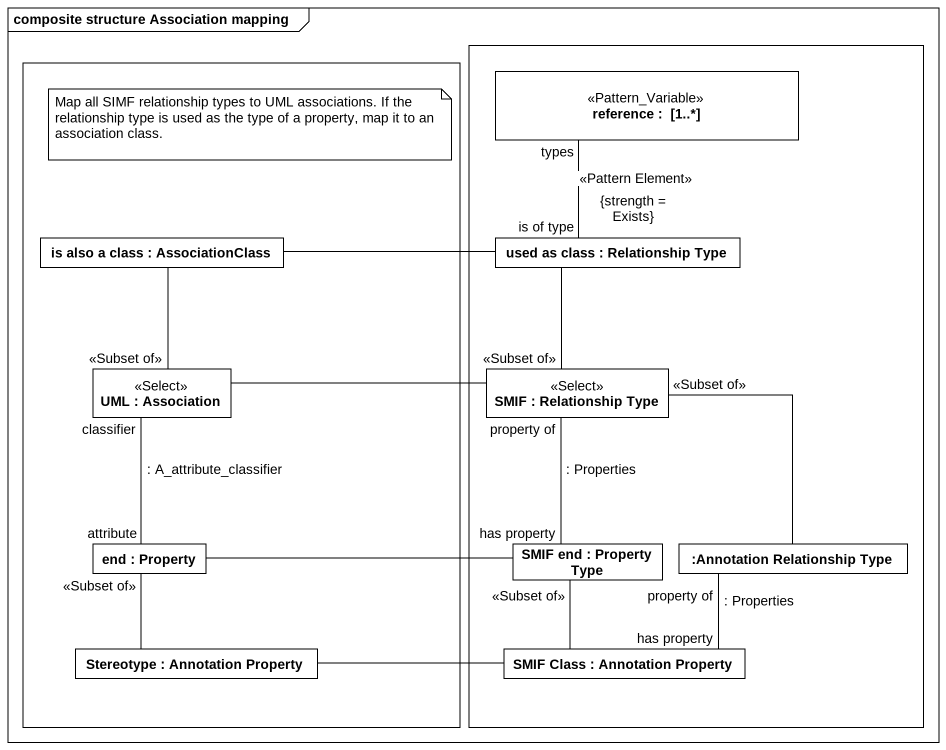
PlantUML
@startuml
mainframe composite structure Association mapping
rectangle " " as rectangle1 {
  rectangle "reference :  [1..*]" as reference <<Pattern_Variable>>
  rectangle "used as class : Relationship Type" as used_as_class
  rectangle "SMIF : Relationship Type" as SMIF <<Select>>
  rectangle "SMIF end : Property Type" as SMIF_end
  rectangle ":Annotation Relationship Type" as Annotation_Relationship_Type
  rectangle "SMIF Class : Annotation Property" as SMIF_Class
}
rectangle " " as rectangle2 {
  rectangle "is also a class : AssociationClass" as is_also_a_class
  rectangle "UML : Association" as UML <<Select>>
  rectangle "end : Property" as end_
  rectangle "Stereotype : Annotation Property" as Stereotype_
}
is_also_a_class -right- used_as_class
is_also_a_class -- "<<Subset of>>" UML
used_as_class "is of type" -up- "types" reference : <<Pattern Element>>\n{strength = Exists}
used_as_class -- "<<Subset of>>" SMIF
UML -right- SMIF
end_ "attribute" -up- "classifier" UML : : A_attribute_classifier
end_ -right- SMIF_end
SMIF_end "has property" -up- "property of" SMIF : : Properties
Annotation_Relationship_Type -up- "<<Subset of>>" SMIF
Stereotype_ -up- "<<Subset of>>" end_
Stereotype_ -right- SMIF_Class
SMIF_Class -up- "<<Subset of>>" SMIF_end
SMIF_Class "has property" -up- "property of" Annotation_Relationship_Type : : Properties
note as N1
  Map all SIMF relationship types to UML associations. If the relationship type is used as the type of a property, map it to an association class.
end note
@enduml
